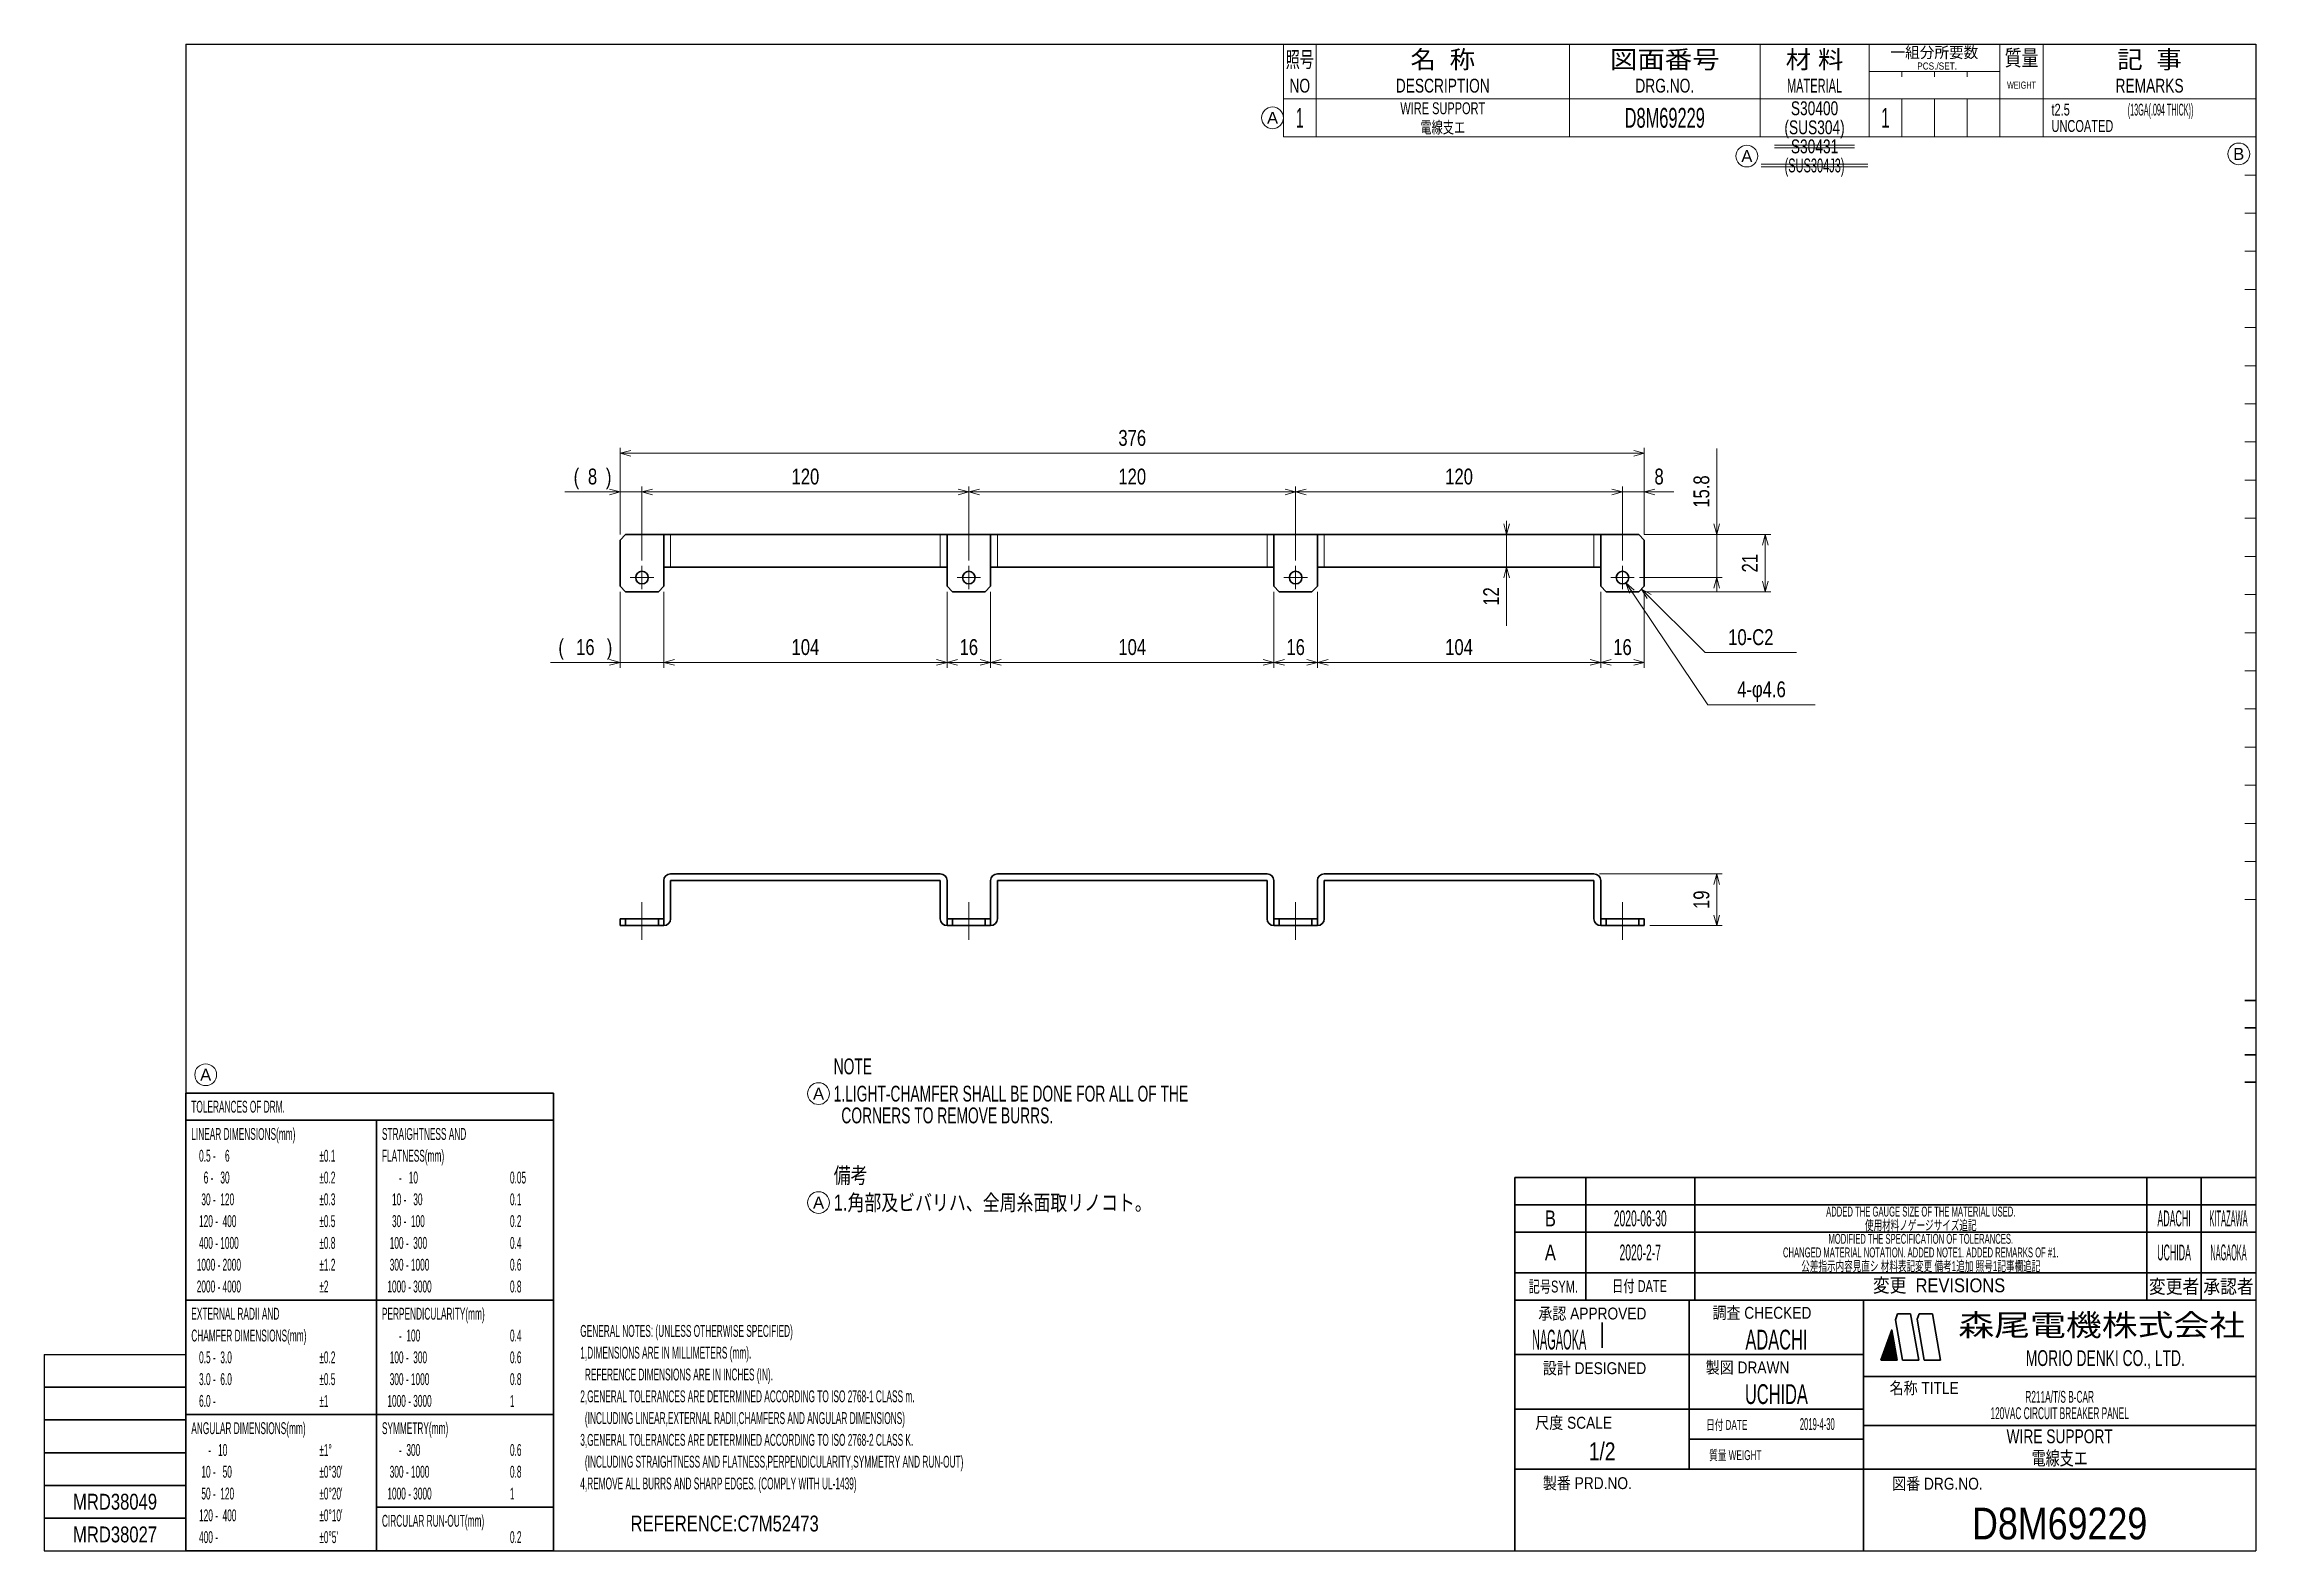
# Model space of a CAD drawing. Header units: millimetres. Extents: x 7 to 413, y 10 to 287.
import ezdxf
from ezdxf.enums import TextEntityAlignment as Align

# ---------------------------------------------------------------- set-up
doc = ezdxf.new("R2010")
doc.units = ezdxf.units.MM
doc.linetypes.add('DASHDOT', pattern=[25.3, 12.7, -6.3, 0, -6.3])
doc.linetypes.add('DASHED', pattern=[19, 12.7, -6.3])
for name, color, linetype in [('GR01_01', 7, 'Continuous'), ('GR01_02', 7, 'Continuous'), ('modified', 7, 'Continuous'), ('図面枠D8M', 7, 'Continuous'), ('表題、部品表', 7, 'Continuous'), ('表題、部品表_01', 7, 'Continuous'), ('表題、部品表_02', 7, 'Continuous'), ('表題、部品表_03', 7, 'Continuous')]:
    doc.layers.add(name, color=color, linetype=linetype)
doc.styles.add('HG丸ｺﾞｼｯｸM-PRO', font='')
doc.styles.get('HG丸ｺﾞｼｯｸM-PRO').set_extended_font_data('HG丸ｺﾞｼｯｸM-PRO')

# ---------------------------------------------------------------- blocks, each defined once
blk = doc.blocks.new('BLKF024')
at = {"layer": '図面枠D8M', "color": 4, "linetype": 'Continuous', "lineweight": 13}
for p, q in [((344.778471, 46.998727), (346.524087, 48.744343)), ((344.8594, 47.221078), (346.502888, 48.864566)), ((344.940329, 47.443428), (346.48169, 48.984789)), ((345.021258, 47.665778), (346.460491, 49.105012)), ((345.102186, 47.888128), (346.439293, 49.225235)), ((345.183115, 48.110479), (346.418094, 49.345457)), ((345.264044, 48.332829), (346.396896, 49.46568)), ((345.344973, 48.555179), (346.375697, 49.585903)), ((345.425902, 48.777529), (346.354499, 49.706126)), ((345.506831, 48.999879), (346.3333, 49.826349)), ((345.58776, 49.22223), (346.312102, 49.946572)), ((345.668689, 49.44458), (346.290903, 50.066794)), ((345.749617, 49.66693), (346.269705, 50.187017)), ((345.830546, 49.88928), (346.248506, 50.30724)), ((345.911475, 50.111631), (346.227307, 50.427463)), ((345.992404, 50.333981), (346.206109, 50.547686)), ((346.073333, 50.556331), (346.18491, 50.667909)), ((346.154262, 50.778681), (346.163712, 50.788131)), ((344.157871, 45.246757), (346.693675, 47.782561)), ((344.211969, 45.442276), (346.672477, 47.902784)), ((344.292898, 45.664626), (346.651278, 48.023006)), ((344.299292, 45.246757), (346.714874, 47.662338)), ((344.373827, 45.886976), (346.63008, 48.143229)), ((344.440714, 45.246757), (346.736072, 47.542115)), ((344.454756, 46.109327), (346.608881, 48.263452)), ((344.535684, 46.331677), (346.587682, 48.383675)), ((344.582135, 45.246757), (346.757271, 47.421892)), ((344.616613, 46.554027), (346.566484, 48.503898)), ((344.697542, 46.776377), (346.545285, 48.624121)), ((344.723556, 45.246757), (346.778469, 47.301669)), ((344.864978, 45.246757), (346.799668, 47.181447)), ((345.006399, 45.246757), (346.820866, 47.061224)), ((345.147821, 45.246757), (346.842065, 46.941001)), ((345.289242, 45.246757), (346.863263, 46.820778)), ((345.430663, 45.246757), (346.884462, 46.700555)), ((345.572085, 45.246757), (346.90566, 46.580332)), ((345.713506, 45.246757), (346.926859, 46.46011)), ((345.854927, 45.246757), (346.948057, 46.339887)), ((345.996349, 45.246757), (346.969256, 46.219664)), ((346.13777, 45.246757), (346.990455, 46.099441)), ((346.279191, 45.246757), (347.011653, 45.979218)), ((346.420613, 45.246757), (347.032852, 45.858995)), ((346.562034, 45.246757), (347.05405, 45.738773)), ((346.703455, 45.246757), (347.075249, 45.61855)), ((346.844877, 45.246757), (347.096447, 45.498327)), ((346.986298, 45.246757), (347.117646, 45.378104)), ((347.12772, 45.246757), (347.138844, 45.257881))]:
    blk.add_line(p, q, dxfattribs=at)
blk = doc.blocks.new('BLKF023')
at = {"layer": '図面枠D8M', "color": 2, "linetype": 'Continuous', "lineweight": 25}
for p, q in [((33, 286.75), (413, 286.75)), ((33, 286.75), (33, 10.25)), ((413, 286.75), (413, 10.25)), ((7, 46.25), (7, 10.25)), ((7, 46.25), (33, 46.25)), ((7, 10.25), (413, 10.25))]:
    blk.add_line(p, q, dxfattribs=at)
at = {"layer": '図面枠D8M', "color": 4, "linetype": 'Continuous', "lineweight": 13}
for p, q in [((413, 269.75), (411, 269.75)), ((413, 262.75), (411, 262.75)), ((413, 255.75), (411, 255.75)), ((413, 248.75), (411, 248.75)), ((413, 241.75), (411, 241.75)), ((413, 234.75), (411, 234.75)), ((413, 227.75), (411, 227.75)), ((413, 220.75), (411, 220.75)), ((413, 213.75), (411, 213.75)), ((413, 206.75), (411, 206.75)), ((413, 199.75), (411, 199.75)), ((413, 192.75), (411, 192.75)), ((413, 185.75), (411, 185.75)), ((413, 178.75), (411, 178.75)), ((413, 171.75), (411, 171.75)), ((413, 164.75), (411, 164.75)), ((413, 157.75), (411, 157.75)), ((413, 150.75), (411, 150.75)), ((413, 143.75), (411, 143.75)), ((413, 136.75), (411, 136.75)), ((411, 129.75), (413, 129.75))]:
    blk.add_line(p, q, dxfattribs=at)
at = {"layer": '図面枠D8M', "color": 3, "linetype": 'Continuous', "lineweight": 35}
for p, q in [((413, 111.25), (411, 111.25)), ((413, 106.25), (411, 106.25)), ((413, 101.25), (411, 101.25)), ((413, 96.25), (411, 96.25)), ((277, 78.75), (413, 78.75)), ((277, 78.75), (277, 10.25)), ((290, 78.75), (290, 56.25)), ((310, 78.75), (310, 56.25)), ((393, 78.75), (393, 56.25)), ((403, 78.75), (403, 56.25)), ((277, 73.75), (413, 73.75)), ((277, 68.75), (413, 68.75)), ((277, 61.25), (413, 61.25)), ((277, 56.25), (413, 56.25)), ((309, 56.25), (309, 25.25)), ((341, 56.25), (341, 10.25)), ((346.84, 52.65), (347.23, 53.75)), ((347.23, 53.75), (349.64, 53.75)), ((351.14, 45.25), (349.64, 53.75)), ((351.18, 53.75), (350.82, 52.76)), ((351.18, 53.75), (353.64, 53.75)), ((355.14, 45.25), (353.64, 53.75)), ((293, 52.17), (293, 47.48)), ((344.14, 45.25), (346.16, 50.8)), ((347.14, 45.25), (346.16, 50.8)), ((348.14, 45.25), (346.84, 52.65)), ((352.14, 45.25), (350.82, 52.76)), ((277, 46.25), (341, 46.25)), ((344.14, 45.25), (347.14, 45.25)), ((348.14, 45.25), (351.14, 45.25)), ((352.14, 45.25), (355.14, 45.25)), ((341, 42.25), (413, 42.25)), ((7, 40.25), (33, 40.25)), ((7, 34.25), (33, 34.25)), ((277, 36.25), (341, 36.25)), ((341, 33.25), (413, 33.25)), ((309, 30.75), (341, 30.75)), ((7, 28.25), (33, 28.25)), ((277, 25.25), (413, 25.25)), ((7, 22.25), (33, 22.25)), ((33, 16.25), (7, 16.25))]:
    blk.add_line(p, q, dxfattribs=at)
at = {"layer": '図面枠D8M', "color": 4, "linetype": 'Continuous', "lineweight": 13}
blk.add_blockref('BLKF024', (0, 0), dxfattribs=at)
at = {"layer": '図面枠D8M', "color": 4, "linetype": 'Continuous', "lineweight": 13, "style": 'HG丸ｺﾞｼｯｸM-PRO'}
for s, height, width, p in [('記号SYM.', 2.182, 0.69227, (284.03, 58.74)), ('日付 DATE', 2.182, 0.692507, (299.87, 58.83)), ('変更  REVISIONS', 2.5455, 0.887352, (354.85, 58.97)), ('変更者', 2.545, 0.887717, (398, 58.75)), ('承認者', 2.545, 0.887717, (408, 58.75)), ('承認 APPROVED', 2.1818, 0.863151, (291.21, 53.79)), ('調査 CHECKED', 2.182, 0.863174, (322.34, 53.92)), ('設計 DESIGNED', 2.1818, 0.862613, (291.61, 43.76)), ('製図 DRAWN', 2.182, 0.863099, (319.7, 43.9)), ('名称 TITLE', 2.182, 0.862489, (352.13, 40.11)), ('尺度 SCALE', 2.182, 0.862581, (287.78, 33.74)), ('日付 DATE', 1.818, 0.618255, (315.88, 33.34)), ('質量 WEIGHT', 1.818, 0.618812, (317.46, 27.8)), ('製番 PRD.NO.', 2.182, 0.863299, (290.29, 22.66)), ('図番 DRG.NO.', 2.182, 0.863083, (354.56, 22.56))]:
    blk.add_text(s, height=height, dxfattribs=dict(at, width=width)).set_placement(p, align=Align.MIDDLE_CENTER)
at = {"layer": '図面枠D8M', "color": 2, "linetype": 'Continuous', "lineweight": 25, "style": 'HG丸ｺﾞｼｯｸM-PRO', "width": 1.206081}
blk.add_text('森尾電機株式会社', height=4, dxfattribs=at).set_placement((384.72, 51.68), align=Align.MIDDLE_CENTER)
at = {"layer": '図面枠D8M', "color": 3, "linetype": 'Continuous', "lineweight": 35, "style": 'HG丸ｺﾞｼｯｸM-PRO', "width": 0.652197}
blk.add_text('MORIO DENKI CO., LTD.', height=2.9091, dxfattribs=at).set_placement((385.38, 45.61), align=Align.MIDDLE_CENTER)
blk = doc.blocks.new('BLKF025')
at = {"layer": '図面枠D8M', "color": 3, "linetype": 'Continuous', "lineweight": 35, "style": 'HG丸ｺﾞｼｯｸM-PRO'}
for s, height, width, p in [('ADDED THE GAUGE SIZE OF THE MATERIAL USED.', 1.8182, 0.578029, (351.5, 72.5)), ('B', 2.91, 0.78204, (283.5, 71.25)), ('2020-06-30', 2.909, 0.488281, (300, 71.25)), ('ADACHI', 2.909, 0.415454, (398, 71.25)), ('KITAZAWA', 2.909, 0.308644, (408, 71.25)), ('A', 2.91, 0.782973, (283.5, 65)), ('2020-2-7', 2.909, 0.488281, (300, 65)), ('MODIFIED THE SPECIFICATION OF TOLERANCES.', 1.8182, 0.578365, (351.5, 67.5)), ('UCHIDA', 2.909, 0.415827, (398, 65)), ('NAGAOKA', 2.909, 0.334453, (408, 65)), ('ADACHI', 3.636, 0.619335, (325, 49)), ('UCHIDA', 3.636, 0.61989, (325, 39)), ('120VAC CIRCUIT BREAKER PANEL', 2.1818, 0.522193, (377, 35.5)), ('R211A/T/S B-CAR', 2.1818, 0.521766, (377, 38.5)), ('2019-4-30', 2.182, 0.482367, (332.5, 33.5)), ('1/2', 3.273, 0.80628, (293, 28.5)), ('電線支エ', 2.545, 0.741121, (377, 27.25)), ('D8M69229', 5.818, 0.845432, (377, 15.25))]:
    blk.add_text(s, height=height, dxfattribs=dict(at, width=width)).set_placement(p, align=Align.MIDDLE_CENTER)
blk = doc.blocks.new('BLKF026')
at = {"layer": 'GR01_01', "color": 3, "linetype": 'Continuous', "lineweight": 35}
for p, q in [((112.74, 195.76), (113.74, 196.76)), ((112.74, 187.26), (112.74, 195.76)), ((113.74, 196.76), (123.24, 196.76)), ((120.74, 196.76), (120.74, 187.26)), ((122.74, 196.76), (173.74, 196.76)), ((172.74, 187.26), (172.74, 196.76)), ((173.74, 196.76), (183.24, 196.76)), ((180.74, 196.76), (180.74, 187.26)), ((182.74, 196.76), (233.74, 196.76)), ((232.74, 187.26), (232.74, 196.76)), ((233.74, 196.76), (243.24, 196.76)), ((240.74, 196.76), (240.74, 187.26)), ((242.74, 196.76), (292.74, 196.76)), ((292.74, 196.76), (292.74, 187.26)), ((292.74, 196.76), (299.74, 196.76)), ((300.74, 195.76), (299.74, 196.76)), ((300.74, 187.26), (300.74, 195.76)), ((112.74, 187.26), (113.74, 186.26)), ((119.74, 186.26), (120.74, 187.26)), ((120.74, 190.76), (172.74, 190.76)), ((172.74, 187.26), (173.74, 186.26)), ((179.74, 186.26), (180.74, 187.26)), ((180.74, 190.76), (232.74, 190.76)), ((232.74, 187.26), (233.74, 186.26)), ((239.74, 186.26), (240.74, 187.26)), ((240.74, 190.76), (292.74, 190.76)), ((292.74, 187.26), (293.74, 186.26)), ((299.74, 186.26), (300.74, 187.26)), ((119.74, 186.26), (113.74, 186.26)), ((179.74, 186.26), (173.74, 186.26)), ((239.74, 186.26), (233.74, 186.26)), ((293.74, 186.26), (299.74, 186.26))]:
    blk.add_line(p, q, dxfattribs=at)
at = {"layer": 'GR01_01', "color": 4, "linetype": 'DASHED', "lineweight": 13}
for p, q in [((121.99, 196.76), (121.99, 190.76)), ((171.49, 196.76), (171.49, 190.76)), ((181.99, 196.76), (181.99, 190.76)), ((231.49, 196.76), (231.49, 190.76)), ((241.99, 196.76), (241.99, 190.76)), ((291.49, 196.76), (291.49, 190.76))]:
    blk.add_line(p, q, dxfattribs=at)
at = {"layer": 'GR01_01', "color": 3, "linetype": 'Continuous', "lineweight": 35}
for centre in [(116.74, 188.86), (176.74, 188.86), (236.74, 188.86), (296.74, 188.86)]:
    blk.add_circle(centre, 1.15, dxfattribs=at)
blk = doc.blocks.new('BLKF027')
at = {"layer": 'GR01_01', "color": 3, "linetype": 'Continuous', "lineweight": 35}
for p, q in [((171.49, 134.49), (121.99, 134.49)), ((231.49, 134.49), (181.99, 134.49)), ((291.49, 134.49), (241.99, 134.49)), ((120.74, 124.99), (120.74, 133.24)), ((121.99, 126.24), (121.99, 133.24)), ((171.49, 133.24), (121.99, 133.24)), ((171.49, 126.24), (171.49, 133.24)), ((172.74, 124.99), (172.74, 133.24)), ((180.74, 124.99), (180.74, 133.24)), ((181.99, 126.24), (181.99, 133.24)), ((231.49, 133.24), (181.99, 133.24)), ((231.49, 126.24), (231.49, 133.24)), ((232.74, 124.99), (232.74, 133.24)), ((240.74, 124.99), (240.74, 133.24)), ((291.49, 133.24), (241.99, 133.24)), ((241.99, 126.24), (241.99, 133.24)), ((291.49, 126.24), (291.49, 133.24)), ((292.74, 124.99), (292.74, 133.24)), ((112.74, 124.99), (112.74, 126.24)), ((120.74, 126.24), (112.74, 126.24)), ((113.74, 124.99), (113.74, 126.24)), ((119.74, 124.99), (119.74, 126.24)), ((180.74, 126.24), (172.74, 126.24)), ((173.74, 124.99), (173.74, 126.24)), ((179.74, 124.99), (179.74, 126.24)), ((240.74, 126.24), (232.74, 126.24)), ((233.74, 124.99), (233.74, 126.24)), ((239.74, 124.99), (239.74, 126.24)), ((300.74, 126.24), (292.74, 126.24)), ((293.74, 124.99), (293.74, 126.24)), ((299.74, 124.99), (299.74, 126.24)), ((300.74, 124.99), (300.74, 126.24)), ((112.74, 124.99), (120.74, 124.99)), ((172.74, 124.99), (180.74, 124.99)), ((232.74, 124.99), (240.74, 124.99)), ((292.74, 124.99), (300.74, 124.99))]:
    blk.add_line(p, q, dxfattribs=at)
for centre, start, end in [((121.99, 133.24), 90, 180), ((171.49, 133.24), 0, 90), ((181.99, 133.24), 90, 180), ((231.49, 133.24), 0, 90), ((241.99, 133.24), 90, 180), ((291.49, 133.24), 0, 90), ((120.74, 126.24), 270, 0), ((172.74, 126.24), 180, 270), ((180.74, 126.24), 270, 0), ((232.74, 126.24), 180, 270), ((240.74, 126.24), 270, 0), ((292.74, 126.24), 180, 270)]:
    blk.add_arc(centre, 1.25, start, end, dxfattribs=at)
blk = doc.blocks.new('FXTIP_ARROW_S')
at = {"color": 0, "linetype": 'Continuous', "lineweight": -2}
for q in [(-1, 0), (-0.97, 0.26), (-0.97, -0.26)]:
    blk.add_line((0, 0), q, dxfattribs=at)
blk = doc.blocks.new('FXTIP_ARROW_E')
at = {"color": 0, "linetype": 'Continuous', "lineweight": -2}
for q in [(-1, 0), (-0.97, 0.26), (-0.97, -0.26)]:
    blk.add_line((0, 0), q, dxfattribs=at)
blk = doc.blocks.new('BLKF029')
at = {"layer": '表題、部品表_01', "color": 4, "linetype": 'Continuous', "lineweight": 13}
for p, q in [((234.5, 286.75), (234.5, 276.75)), ((234.5, 286.75), (413, 286.75)), ((240.5, 286.75), (240.5, 276.75)), ((287, 286.75), (287, 276.75)), ((322, 286.75), (322, 276.75)), ((342, 286.75), (342, 276.75)), ((366, 286.75), (366, 276.75)), ((374, 286.75), (374, 276.75)), ((413, 286.75), (413, 276.75)), ((342, 281.75), (366, 281.75)), ((348, 280.75), (348, 281.75)), ((354, 281.75), (354, 280.75)), ((360, 281.75), (360, 280.75)), ((234.5, 276.75), (413, 276.75))]:
    blk.add_line(p, q, dxfattribs=at)
at = {"layer": '表題、部品表_01', "color": 3, "linetype": 'Continuous', "lineweight": 35, "style": 'HG丸ｺﾞｼｯｸM-PRO'}
for s, height, width, p in [('照号', 2.909, 0.651535, (237.5, 283.95)), ('名  称', 3.273, 1.042426, (263.75, 283.95)), ('図面番号', 3.273, 1.127518, (304.5, 283.95)), ('材 料', 3.273, 1.042439, (332, 283.95)), ('一組分所要数', 2.036, 0.966638, (354, 285.25)), ('質量', 2.909, 0.781842, (370, 284.25)), ('記  事', 3.273, 1.042426, (393.5, 283.95)), ('NO', 2.545, 0.740841, (237.5, 279.15)), ('DESCRIPTION', 2.5455, 0.741365, (263.75, 279.15)), ('DRG.NO.', 2.545, 0.741189, (304.5, 279.15)), ('MATERIAL', 2.545, 0.594756, (332, 279.15)), ('PCS./SET.', 1.309, 0.862935, (354.5, 282.75)), ('REMARKS', 2.545, 0.742803, (393.5, 279.15)), ('WEIGHT', 1.309, 0.635507, (370, 279.25))]:
    blk.add_text(s, height=height, dxfattribs=dict(at, width=width)).set_placement(p, align=Align.MIDDLE_CENTER)
blk = doc.blocks.new('BLKF028')
at = {"layer": '表題、部品表_01', "color": 3, "linetype": 'Continuous', "lineweight": 13}
blk.add_blockref('BLKF029', (0, 0), dxfattribs=at)
blk = doc.blocks.new('BLKF030')
at = {"layer": '表題、部品表_02', "color": 4, "linetype": 'Continuous', "lineweight": 13}
for p, q in [((234.5, 276.75), (234.5, 269.75)), ((234.5, 276.75), (413, 276.75)), ((240.5, 276.75), (240.5, 269.75)), ((287, 276.75), (287, 269.75)), ((322, 276.75), (322, 269.75)), ((342, 276.75), (342, 269.75)), ((348, 276.75), (348, 269.75)), ((354, 276.75), (354, 269.75)), ((360, 269.75), (360, 276.75)), ((366, 276.75), (366, 269.75)), ((374, 276.75), (374, 269.75)), ((413, 276.75), (413, 269.75)), ((234.5, 269.75), (413, 269.75))]:
    blk.add_line(p, q, dxfattribs=at)
blk = doc.blocks.new('BLKF032')
at = {"layer": '図面枠D8M', "color": 3, "linetype": 'Continuous', "lineweight": 35}
for p, q in [((33, 94.25), (100.5, 94.25)), ((33, 94.25), (33, 10.25)), ((100.5, 10.25), (100.5, 94.25)), ((33, 89.25), (100.5, 89.25)), ((68, 10.25), (68, 89.25)), ((33, 56.25), (68, 56.25)), ((68, 56.25), (100.5, 56.25)), ((33, 35.25), (68, 35.25)), ((68, 35.25), (100.5, 35.25)), ((68, 18.25), (100.5, 18.25)), ((33, 10.25), (100.5, 10.25))]:
    blk.add_line(p, q, dxfattribs=at)
at = {"layer": '図面枠D8M', "color": 4, "linetype": 'Continuous', "lineweight": 13, "style": 'HG丸ｺﾞｼｯｸM-PRO'}
for s, height, width, p in [('TOLERANCES OF DRM.', 2.1818, 0.522208, (34, 91.75)), ('LINEAR DIMENSIONS(mm)', 2.1818, 0.521664, (34, 86.75)), ('STRAIGHTNESS AND', 2.1818, 0.521949, (69, 86.75)), (' 0.5 -    6', 2.1818, 0.524049, (35, 82.75)), ('±0.1', 2.182, 0.52198, (57.5, 82.75)), ('FLATNESS(mm)', 2.1818, 0.521994, (69, 82.75)), ('   6 -   30', 2.1818, 0.52397, (35, 78.75)), ('±0.2', 2.182, 0.52198, (57.5, 78.75)), ('     -   10', 2.1818, 0.524651, (70, 78.75)), ('0.05', 2.182, 0.52205, (92.5, 78.75)), ('  30 -  120', 2.1818, 0.522893, (35, 74.75)), ('±0.3', 2.182, 0.52198, (57.5, 74.75)), ('  10 -   30', 2.1818, 0.523391, (70, 74.75)), ('0.1', 2.182, 0.522424, (92.5, 74.75)), (' 120 -  400', 2.1818, 0.52246, (35, 70.75)), ('±0.5', 2.182, 0.52198, (57.5, 70.75)), ('  30 -  100', 2.1818, 0.522893, (70, 70.75)), ('0.2', 2.182, 0.522424, (92.5, 70.75)), (' 400 - 1000', 2.1818, 0.52208, (35, 66.75)), ('±0.8', 2.182, 0.52198, (57.5, 66.75)), (' 100 -  300', 2.1818, 0.52246, (70, 66.75)), ('0.4', 2.182, 0.522424, (92.5, 66.75)), ('1000 - 2000', 2.1818, 0.521744, (35, 62.75)), ('±1.2', 2.182, 0.52198, (57.5, 62.75)), (' 300 - 1000', 2.1818, 0.52208, (70, 62.75)), ('0.6', 2.182, 0.522424, (92.5, 62.75)), ('2000 - 4000', 2.1818, 0.521744, (35, 58.75)), ('±2', 2.182, 0.521216, (57.5, 58.75)), ('1000 - 3000', 2.1818, 0.521744, (70, 58.75)), ('0.8', 2.182, 0.522424, (92.5, 58.75)), ('EXTERNAL RADII AND', 2.1818, 0.522426, (34, 53.75)), ('PERPENDICULARITY(mm)', 2.1818, 0.521822, (69, 53.75)), ('CHAMFER DIMENSIONS(mm)', 2.1818, 0.521615, (34, 49.75)), ('     -  100', 2.1818, 0.52397, (70, 49.75)), ('0.4', 2.182, 0.522424, (92.5, 49.75)), (' 0.5 -  3.0', 2.1818, 0.523514, (35, 45.75)), ('±0.2', 2.182, 0.52198, (57.5, 45.75)), (' 100 -  300', 2.1818, 0.52246, (70, 45.75)), ('0.6', 2.182, 0.522424, (92.5, 45.75)), (' 3.0 -  6.0', 2.1818, 0.523514, (35, 41.75)), ('±0.5', 2.182, 0.52198, (57.5, 41.75)), (' 300 - 1000', 2.1818, 0.52208, (70, 41.75)), ('0.8', 2.182, 0.522424, (92.5, 41.75)), (' 6.0 -', 2.182, 0.523279, (35, 37.75)), ('±1', 2.182, 0.521216, (57.5, 37.75)), ('1000 - 3000', 2.1818, 0.521744, (70, 37.75)), ('1', 2.18, 0.521199, (92.5, 37.75)), ('ANGULAR DIMENSIONS(mm)', 2.1818, 0.521887, (34, 32.75)), ('SYMMETRY(mm)', 2.1818, 0.521222, (69, 32.75)), ('     -   10', 2.1818, 0.524651, (35, 28.75)), ('±1°', 2.182, 0.52122, (57.5, 28.75)), ('     -  300', 2.1818, 0.52397, (70, 28.75)), ('0.6', 2.182, 0.522424, (92.5, 28.75)), ('  10 -   50', 2.1818, 0.523391, (35, 24.75)), ("±0°30'", 2.182, 0.521679, (57.5, 24.75)), (' 300 - 1000', 2.1818, 0.52208, (70, 24.75)), ('0.8', 2.182, 0.522424, (92.5, 24.75)), ('  50 -  120', 2.1818, 0.522893, (35, 20.75)), ("±0°20'", 2.182, 0.521679, (57.5, 20.75)), ('1000 - 3000', 2.1818, 0.521744, (70, 20.75)), ('1', 2.18, 0.521199, (92.5, 20.75)), (' 120 -  400', 2.1818, 0.52246, (35, 16.75)), ("±0°10'", 2.182, 0.521679, (57.5, 16.75)), ('CIRCULAR RUN-OUT(mm)', 2.1818, 0.521639, (69, 15.75)), (' 400 -', 2.182, 0.52234, (35, 12.75)), ("±0°5'", 2.182, 0.521776, (57.5, 12.75)), ('0.2', 2.182, 0.522424, (92.5, 12.75))]:
    blk.add_text(s, height=height, dxfattribs=dict(at, width=width)).set_placement(p, align=Align.MIDDLE_LEFT)
blk = doc.blocks.new('BLKF033')
at = {"layer": 'modified', "color": 4, "linetype": 'Continuous', "lineweight": 13}
blk.add_circle((36.64, 97.62), 2, dxfattribs=at)
at = {"layer": 'modified', "color": 4, "linetype": 'Continuous', "lineweight": 13, "style": 'HG丸ｺﾞｼｯｸM-PRO', "width": 1.042301}
blk.add_text('A', height=2.18, dxfattribs=at).set_placement((36.64, 97.62), align=Align.MIDDLE_CENTER)
blk = doc.blocks.new('BLKF034')
at = {"layer": 'modified', "color": 4, "linetype": 'Continuous', "lineweight": 13}
blk.add_circle((232.5, 273.25), 2, dxfattribs=at)
at = {"layer": 'modified', "color": 4, "linetype": 'Continuous', "lineweight": 13, "style": 'HG丸ｺﾞｼｯｸM-PRO', "width": 1.042301}
blk.add_text('A', height=2.18, dxfattribs=at).set_placement((232.5, 273.25), align=Align.MIDDLE_CENTER)
blk = doc.blocks.new('BLKF035')
at = {"layer": 'modified', "color": 4, "linetype": 'Continuous', "lineweight": 13}
blk.add_circle((149.15, 94.15), 2, dxfattribs=at)
at = {"layer": 'modified', "color": 4, "linetype": 'Continuous', "lineweight": 13, "style": 'HG丸ｺﾞｼｯｸM-PRO', "width": 1.042301}
blk.add_text('A', height=2.18, dxfattribs=at).set_placement((149.15, 94.15), align=Align.MIDDLE_CENTER)
blk = doc.blocks.new('BLKF036')
at = {"layer": 'modified', "color": 4, "linetype": 'Continuous', "lineweight": 13}
blk.add_circle((149.15, 74.15), 2, dxfattribs=at)
at = {"layer": 'modified', "color": 4, "linetype": 'Continuous', "lineweight": 13, "style": 'HG丸ｺﾞｼｯｸM-PRO', "width": 1.042301}
blk.add_text('A', height=2.18, dxfattribs=at).set_placement((149.15, 74.15), align=Align.MIDDLE_CENTER)
blk = doc.blocks.new('BLKF037')
at = {"layer": 'modified', "color": 4, "linetype": 'Continuous', "lineweight": 13}
for p, q in [((324.65, 268.25), (339.35, 268.25)), ((322.2, 264.75), (341.8, 264.75)), ((322.2, 264.25), (341.8, 264.25)), ((324.65, 267.75), (339.35, 267.75))]:
    blk.add_line(p, q, dxfattribs=at)
at = {"layer": 'modified', "color": 3, "linetype": 'Continuous', "lineweight": 35, "style": 'HG丸ｺﾞｼｯｸM-PRO'}
for s, width, p in [('S30431', 0.740904, (332, 268)), ('(SUS304J3)', 0.593559, (332, 264.5))]:
    blk.add_text(s, height=2.545, dxfattribs=dict(at, width=width)).set_placement(p, align=Align.MIDDLE_CENTER)
blk = doc.blocks.new('BLKF038')
at = {"layer": 'modified', "color": 4, "linetype": 'Continuous', "lineweight": 13}
blk.add_circle((319.57, 266.23), 2, dxfattribs=at)
at = {"layer": 'modified', "color": 4, "linetype": 'Continuous', "lineweight": 13, "style": 'HG丸ｺﾞｼｯｸM-PRO', "width": 1.042301}
blk.add_text('A', height=2.18, dxfattribs=at).set_placement((319.57, 266.23), align=Align.MIDDLE_CENTER)
blk = doc.blocks.new('BLKF039')
at = {"layer": 'modified', "color": 4, "linetype": 'Continuous', "lineweight": 13}
blk.add_circle((409.88, 266.62), 2, dxfattribs=at)
at = {"layer": 'modified', "color": 4, "linetype": 'Continuous', "lineweight": 13, "style": 'HG丸ｺﾞｼｯｸM-PRO', "width": 1.04272}
blk.add_text('B', height=2.18, dxfattribs=at).set_placement((409.88, 266.62), align=Align.MIDDLE_CENTER)

msp = doc.modelspace()

# ---------------------------------------------------------------- linework, layer by layer
at = {"layer": 'GR01_01', "color": 4, "linetype": 'DASHDOT', "lineweight": 13}
for p, q in [((116.74, 186.71), (116.74, 191.01)), ((176.74, 186.71), (176.74, 191.01)), ((236.74, 186.71), (236.74, 191.01)), ((296.74, 186.71), (296.74, 191.01)), ((118.89, 188.86), (114.59, 188.86)), ((178.89, 188.86), (174.59, 188.86)), ((238.89, 188.86), (234.59, 188.86)), ((298.89, 188.86), (294.59, 188.86)), ((116.74, 129.27), (116.74, 122.39)), ((176.74, 129.27), (176.74, 122.39)), ((236.74, 129.27), (236.74, 122.39)), ((296.74, 129.27), (296.74, 122.39))]:
    msp.add_line(p, q, dxfattribs=at)
at = {"layer": 'GR01_02', "color": 4, "linetype": 'Continuous', "lineweight": 13}
for p, q in [((112.74, 196.76), (112.74, 212.67)), ((112.74, 211.67), (300.74, 211.67)), ((300.74, 196.76), (300.74, 212.67)), ((314.05, 196.76), (314.05, 212.54)), ((102.59, 204.58), (112.74, 204.58)), ((112.74, 196.76), (112.74, 205.58)), ((112.74, 204.58), (116.74, 204.58)), ((116.74, 192.01), (116.74, 205.58)), ((116.74, 204.58), (176.74, 204.58)), ((176.74, 192.01), (176.74, 205.58)), ((176.74, 204.58), (236.74, 204.58)), ((236.74, 192.01), (236.74, 205.58)), ((236.74, 204.58), (296.74, 204.58)), ((296.74, 192.01), (296.74, 205.58)), ((296.74, 204.58), (300.74, 204.58)), ((300.74, 196.76), (300.74, 205.58)), ((300.74, 204.58), (306.19, 204.58)), ((275.46, 196.76), (275.46, 199.26)), ((275.46, 190.76), (275.46, 196.76)), ((300.74, 196.76), (323.95, 196.76)), ((300.74, 196.76), (315.05, 196.76)), ((314.05, 188.86), (314.05, 196.76)), ((322.95, 186.26), (322.95, 196.76)), ((275.46, 180.03), (275.46, 190.76)), ((297.38, 187.9), (312.38, 165.53)), ((299.89, 188.86), (315.05, 188.86)), ((314.05, 186.36), (314.05, 188.86)), ((112.74, 186.26), (112.74, 172.28)), ((120.74, 186.26), (120.74, 172.28)), ((172.74, 186.26), (172.74, 172.28)), ((180.74, 186.26), (180.74, 172.28)), ((232.74, 186.26), (232.74, 172.28)), ((240.74, 186.26), (240.74, 172.28)), ((292.74, 186.26), (292.74, 172.28)), ((300.24, 186.76), (311.9, 175.1)), ((300.74, 186.26), (323.95, 186.26)), ((300.74, 186.26), (300.74, 172.28)), ((311.9, 175.1), (328.7, 175.1)), ((99.95, 173.28), (112.74, 173.28)), ((112.74, 173.28), (120.74, 173.28)), ((120.74, 173.28), (172.74, 173.28)), ((172.74, 173.28), (180.74, 173.28)), ((180.74, 173.28), (232.74, 173.28)), ((232.74, 173.28), (240.74, 173.28)), ((240.74, 173.28), (292.74, 173.28)), ((292.74, 173.28), (300.74, 173.28)), ((312.38, 165.53), (332.14, 165.53)), ((292.49, 134.49), (315.05, 134.49)), ((314.05, 124.99), (314.05, 134.49)), ((301.74, 124.99), (315.05, 124.99))]:
    msp.add_line(p, q, dxfattribs=at)

# ---------------------------------------------------------------- block references
at = {"layer": 'GR01_01', "color": 3, "linetype": 'Continuous', "lineweight": 35}
for name in ['BLKF026', 'BLKF027']:
    msp.add_blockref(name, (0, 0), dxfattribs=at)
at = {"layer": 'GR01_02', "color": 4, "linetype": 'Continuous', "lineweight": 13, "xscale": 2, "yscale": 2}
for name, p, rotation in [('FXTIP_ARROW_S', (112.74, 211.67), 180), ('FXTIP_ARROW_E', (300.74, 211.67), 360), ('FXTIP_ARROW_E', (112.74, 204.58), 360), ('FXTIP_ARROW_S', (116.74, 204.58), 180), ('FXTIP_ARROW_E', (176.74, 204.58), 360), ('FXTIP_ARROW_S', (176.74, 204.58), 180), ('FXTIP_ARROW_E', (236.74, 204.58), 360), ('FXTIP_ARROW_S', (236.74, 204.58), 180), ('FXTIP_ARROW_E', (296.74, 204.58), 360), ('FXTIP_ARROW_S', (300.74, 204.58), 180), ('FXTIP_ARROW_S', (275.46, 196.76), 270), ('FXTIP_ARROW_S', (314.05, 196.76), 270), ('FXTIP_ARROW_E', (322.95, 196.76), 90), ('FXTIP_ARROW_E', (275.46, 190.76), 90), ('FXTIP_ARROW_S', (297.38, 187.9), 123.8545049154552), ('FXTIP_ARROW_S', (300.24, 186.76), 135), ('FXTIP_ARROW_E', (314.05, 188.86), 90), ('FXTIP_ARROW_S', (322.95, 186.26), 270), ('FXTIP_ARROW_E', (112.74, 173.28), 360), ('FXTIP_ARROW_S', (120.74, 173.28), 180), ('FXTIP_ARROW_E', (172.74, 173.28), 360), ('FXTIP_ARROW_S', (172.74, 173.28), 180), ('FXTIP_ARROW_E', (180.74, 173.28), 360), ('FXTIP_ARROW_S', (180.74, 173.28), 180), ('FXTIP_ARROW_E', (232.74, 173.28), 360), ('FXTIP_ARROW_S', (232.74, 173.28), 180), ('FXTIP_ARROW_E', (240.74, 173.28), 360), ('FXTIP_ARROW_S', (240.74, 173.28), 180), ('FXTIP_ARROW_E', (292.74, 173.28), 360), ('FXTIP_ARROW_S', (292.74, 173.28), 180), ('FXTIP_ARROW_E', (300.74, 173.28), 360), ('FXTIP_ARROW_E', (314.05, 134.49), 90), ('FXTIP_ARROW_S', (314.05, 124.99), 270)]:
    msp.add_blockref(name, p, dxfattribs=dict(at, rotation=rotation))
at = {"layer": 'modified', "color": 4, "linetype": 'Continuous', "lineweight": 13}
for name in ['BLKF034', 'BLKF038', 'BLKF037', 'BLKF039', 'BLKF033', 'BLKF035', 'BLKF036']:
    msp.add_blockref(name, (0, 0), dxfattribs=at)
at = {"layer": '図面枠D8M', "color": 4, "linetype": 'Continuous', "lineweight": 35}
msp.add_blockref('BLKF023', (0, 0), dxfattribs=at)
at = {"layer": '図面枠D8M', "color": 4, "linetype": 'Continuous', "lineweight": 13}
msp.add_blockref('BLKF032', (0, 0), dxfattribs=at)
at = {"layer": '図面枠D8M', "color": 3, "linetype": 'Continuous', "lineweight": 35}
msp.add_blockref('BLKF025', (0, 0), dxfattribs=at)
at = {"layer": '表題、部品表_01', "color": 3, "linetype": 'Continuous', "lineweight": 13}
msp.add_blockref('BLKF028', (0, 0), dxfattribs=at)
at = {"layer": '表題、部品表_02', "color": 4, "linetype": 'Continuous', "lineweight": 13}
msp.add_blockref('BLKF030', (0, 0), dxfattribs=at)

# ---------------------------------------------------------------- texts
at = {"layer": 'GR01_02', "color": 3, "linetype": 'Continuous', "lineweight": 35, "style": 'HG丸ｺﾞｼｯｸM-PRO'}
for s, height, rotation, width, p in [('376', 2.909, 0, 0.784542, (206.74, 212.17)), ('(', 2.91, 0, 0.781868, (104.7, 205.08)), ('8', 2.91, 0, 0.784542, (107.66, 205.08)), (')', 2.91, 0, 0.781868, (110.62, 205.08)), ('120', 2.909, 0, 0.784542, (146.74, 205.08)), ('120', 2.909, 0, 0.784542, (206.74, 205.08)), ('120', 2.909, 0, 0.784542, (266.74, 205.08)), ('15.8', 2.909, 90, 0.784749, (313.55, 204.65)), ('21', 2.909, 90, 0.784542, (322.45, 191.51)), ('12', 2.909, 90, 0.784542, (274.96, 185.39)), ('(', 2.91, 0, 0.781868, (101.9, 173.78)), ('16', 2.909, 0, 0.784542, (106.34, 173.78)), (')', 2.91, 0, 0.781868, (110.78, 173.78)), ('104', 2.909, 0, 0.784542, (146.74, 173.78)), ('16', 2.909, 0, 0.784542, (176.74, 173.78)), ('104', 2.909, 0, 0.784542, (206.74, 173.78)), ('16', 2.909, 0, 0.784542, (236.74, 173.78)), ('104', 2.909, 0, 0.784542, (266.74, 173.78)), ('16', 2.909, 0, 0.784542, (296.74, 173.78)), ('19', 2.909, 90, 0.784542, (313.55, 129.74))]:
    msp.add_text(s, height=height, rotation=rotation, dxfattribs=dict(at, width=width)).set_placement(p, align=Align.BOTTOM_CENTER)
for s, height, width, p in [('8', 2.91, 0.784542, (303.46, 205.08)), ('10-C2', 2.909, 0.783551, (320.3, 175.6)), ('4-φ4.6', 2.909, 0.783565, (322.26, 166.03))]:
    msp.add_text(s, height=height, dxfattribs=dict(at, width=width)).set_placement(p, align=Align.BOTTOM_CENTER)
at = {"layer": '図面枠D8M', "color": 3, "linetype": 'Continuous', "lineweight": 35, "style": 'HG丸ｺﾞｼｯｸM-PRO'}
for s, height, width, p in [('使用材料ノゲージサイズ追記', 1.8182, 0.618958, (351.5, 70)), ('CHANGED MATERIAL NOTATION. ADDED NOTE1. ADDED REMARKS OF #1.', 1.8182, 0.577859, (351.5, 65)), ('公差指示内容見直シ 材料表記変更 備考1追加 照号1記事欄追記', 1.8182, 0.618807, (351.5, 62.5)), ('NAGAOKA', 3.636, 0.414524, (285.11, 49)), ('WIRE SUPPORT', 2.5455, 0.74163, (377, 31.25)), ('REFERENCE:C7M52473', 2.9091, 0.783575, (131.91, 15.25))]:
    msp.add_text(s, height=height, dxfattribs=dict(at, width=width)).set_placement(p, align=Align.MIDDLE_CENTER)
for s, width, p in [('GENERAL NOTES: (UNLESS OTHERWISE SPECIFIED)', 0.52211, (105.41, 51.69)), ('1,DIMENSIONS ARE IN MILLIMETERS (mm).', 0.522052, (105.41, 47.69)), ('  REFERENCE DIMENSIONS ARE IN INCHES (IN).', 0.522009, (105.41, 43.69)), ('2,GENERAL TOLERANCES ARE DETERMINED ACCORDING TO ISO 2768-1 CLASS m.', 0.522186, (105.41, 39.69)), ('  (INCLUDING LINEAR,EXTERNAL RADII,CHAMFERS AND ANGULAR DIMENSIONS)', 0.522355, (105.41, 35.69)), ('3,GENERAL TOLERANCES ARE DETERMINED ACCORDING TO ISO 2768-2 CLASS K.', 0.52223, (105.41, 31.69)), ('  (INCLUDING STRAIGHTNESS AND FLATNESS,PERPENDICULARITY,SYMMETRY AND RUN-OUT)', 0.522087, (105.41, 27.69)), ('4,REMOVE ALL BURRS AND SHARP EDGES. (COMPLY WITH UL-1439)', 0.52235, (105.41, 23.69))]:
    msp.add_text(s, height=2.1818, dxfattribs=dict(at, width=width)).set_placement(p, align=Align.TOP_LEFT)
at = {"layer": '表題、部品表', "color": 3, "linetype": 'Continuous', "lineweight": 35, "style": 'HG丸ｺﾞｼｯｸM-PRO', "width": 0.783793}
for s, p in [('MRD38049', (20, 19.25)), ('MRD38027', (20, 13.25))]:
    msp.add_text(s, height=2.909, dxfattribs=at).set_placement(p, align=Align.MIDDLE_CENTER)
at = {"layer": '表題、部品表_01', "color": 3, "linetype": 'Continuous', "lineweight": 35, "style": 'HG丸ｺﾞｼｯｸM-PRO'}
for s, height, width, p in [('NOTE', 2.909, 0.651162, (151.93, 99.15)), ('1.LIGHT-CHAMFER SHALL BE DONE FOR ALL OF THE ', 2.9091, 0.651644, (151.93, 94.15)), ('  CORNERS TO REMOVE BURRS.', 2.9091, 0.651881, (151.93, 90.15)), ('備考', 2.909, 0.781842, (151.93, 79.15)), ('1.角部及ビバリハ、全周糸面取リノコト。', 2.9091, 0.782004, (151.93, 74.15))]:
    msp.add_text(s, height=height, dxfattribs=dict(at, width=width)).set_placement(p, align=Align.MIDDLE_LEFT)
at = {"layer": '表題、部品表_03', "color": 3, "linetype": 'Continuous', "lineweight": 35, "style": 'HG丸ｺﾞｼｯｸM-PRO'}
for s, height, width, p in [('WIRE SUPPORT', 2.1818, 0.691856, (263.75, 275)), ('S30400', 2.545, 0.740904, (332, 275)), ('1', 3.64, 0.521199, (237.5, 273.25)), ('電線支エ', 2.182, 0.692256, (263.75, 271.5)), ('D8M69229', 3.636, 0.619412, (304.5, 273.25)), ('(SUS304)', 2.545, 0.740651, (332, 271.5)), ('1', 3.64, 0.576062, (345, 273.25))]:
    msp.add_text(s, height=height, dxfattribs=dict(at, width=width)).set_placement(p, align=Align.MIDDLE_CENTER)
for s, height, width, p in [('t2.5', 2.182, 0.690457, (375.5, 274.75)), ('UNCOATED', 2.182, 0.692605, (375.5, 271.75)), ('(13GA(.094 THICK))', 2.1818, 0.416535, (389.5, 274.75))]:
    msp.add_text(s, height=height, dxfattribs=dict(at, width=width)).set_placement(p, align=Align.MIDDLE_LEFT)

doc.saveas('drawing.dxf')
